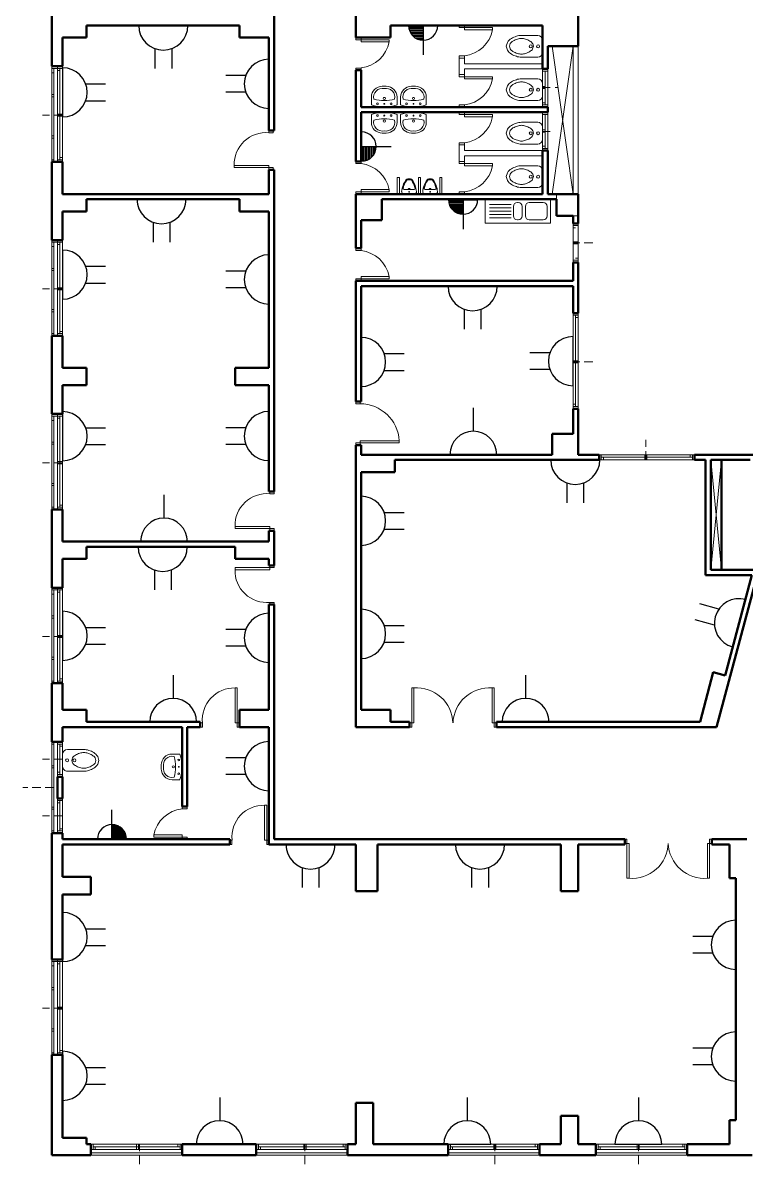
# Model space of a CAD drawing. Extents: x -1 to 151, y 0 to 83.
# Drawn here: x -0.67 to 15.99, y -0.21 to 26.06 of the extents above; entities that cross this region are included whole.
import ezdxf

# ---------------------------------------------------------------- set-up
doc = ezdxf.new("R2010")
doc.units = 0
doc.header["$LTSCALE"] = 0.8
doc.header["$MEASUREMENT"] = 0
doc.linetypes.add('DASHED2', pattern=[0.15, 0.1, -0.05])
doc.linetypes.add('HIDDEN', pattern=[0.375, 0.25, -0.125])
doc.layers.get('0').update_dxf_attribs({"linetype": 'CONTINUOUS', "lineweight": 20})
for name, color, linetype, lineweight in [('2-COL', 6, 'CONTINUOUS', 20), ('DOOR', 1, 'CONTINUOUS', 20), ('E-POWR-FTNG', 6, 'CONTINUOUS', 30), ('Elev', 31, 'CONTINUOUS', 20), ('WALL Part', 3, 'CONTINUOUS', 20), ('Walls', 1, 'CONTINUOUS', 50), ('WC', 3, 'CONTINUOUS', 20), ('WIN', 1, 'CONTINUOUS', 15)]:
    doc.layers.add(name, color=color, linetype=linetype, lineweight=lineweight)
for name, color, linetype in [('E-POWR-WALL', 232, 'CONTINUOUS'), ('P', 3, 'HIDDEN'), ('switch con.', 2, 'DASHED2')]:
    doc.layers.add(name, color=color, linetype=linetype)

# ---------------------------------------------------------------- blocks, each defined once
blk = doc.blocks.new('BD2')
for p, q in [((0.09, 0), (-0.09, 0)), ((-0.162, -0.315), (-0.162, -0.072)), ((0.162, -0.315), (0.162, -0.072))]:
    blk.add_line(p, q)
blk.add_lwpolyline([(-0.117, -0.315, -0.090619), (-0.106, -0.255, -0.076271), (-0.078, -0.19, -0.09883), (-0.036, -0.145), (-0.001, -0.136), (0.039, -0.148, -0.099446), (0.078, -0.19, -0.076271), (0.106, -0.255, -0.090619), (0.117, -0.315, -0.090619), (0.106, -0.375, -0.076271), (0.078, -0.44, -0.099446), (0.039, -0.482), (0, -0.494), (-0.039, -0.482, -0.099446), (-0.078, -0.44, -0.076271), (-0.106, -0.375, -0.090619)], format="xyb", close=True)
blk.add_lwpolyline([(0.162, -0.315, -0.000019), (0.162, -0.315, -0.087733), (0.149, -0.389, -0.074053), (0.116, -0.464, -0.109817), (0.058, -0.523), (0, -0.541), (-0.058, -0.523, -0.109817), (-0.116, -0.464, -0.074053), (-0.149, -0.389, -0.087733), (-0.162, -0.315, -0.087733)], format="xyb")
for centre in [(0.001, -0.067), (0.001, -0.176)]:
    blk.add_circle(centre, 0.0225)
for centre, start, end in [((-0.09, -0.072), 90, 180), ((0.09, -0.072), 360, 90)]:
    blk.add_arc(centre, 0.072, start, end)
blk = doc.blocks.new('A$C45795200')
for p, q in [((0, 0.12), (0, -0.12)), ((0.063, 0), (0.037, 0)), ((0.05, 0), (0.05, 0.011)), ((0.05, 0.011), (0.05, -0.012)), ((0.1, 0.114), (0.1, -0.114)), ((0.33, -0.03), (0.33, 0.03)), ((0.35, -0.03), (0.35, 0.03)), ((0, -0.044), (-0.007, -0.044))]:
    blk.add_line(p, q)
blk.add_circle((0.05, 0), 0.00697)
for centre, radius, start, end in [((0.05, 0.12), 0.05, 84.4274, 180), ((-0.002, -0.415), 0.588, 55.7905, 84.4274), ((0.154, 0.091), 0.0582, 73.8512, 157.0754), ((0.104, 0), 0.0245, 260.8971, 99.1029), ((0.104, 0), 0.0225, 260.8971, 99.1029), ((-0.002, -0.415), 0.568, 55.7905, 77.4754), ((0.3, 0.03), 0.03, 360, 55.7905), ((0.3, 0.03), 0.05, 360, 55.7905), ((0.05, -0.12), 0.05, 180, 275.5726), ((-0.002, 0.415), 0.588, 275.5726, 304.2095), ((0.154, -0.091), 0.0582, 202.9246, 286.1488), ((-0.002, 0.415), 0.568, 282.5246, 304.2095), ((0.3, -0.03), 0.03, 304.2095, 360), ((0.3, -0.03), 0.05, 304.2095, 360)]:
    blk.add_arc(centre, radius, start, end)
blk = doc.blocks.new('A$C455E5B58')
for p, q in [((0.045, 0.48), (-0.045, 0.48)), ((-0.295, 0.23), (-0.295, 0.05)), ((0.295, 0.05), (0.295, 0.23))]:
    blk.add_line(p, q)
for centre, radius in [((-0.158, 0.075), 0.02), ((0, 0.2), 0.025), ((0, 0.075), 0.01), ((0.158, 0.075), 0.02)]:
    blk.add_circle(centre, radius)
for centre, radius, start, end in [((-0.045, 0.23), 0.25, 90, 180), ((-0.045, 0.23), 0.2, 76.9971, 193.7173), ((0.045, 0.23), 0.2, 346.2827, 103.0029), ((0.045, 0.23), 0.25, 0, 90), ((0, 0.895), 0.895, 250.7605, 289.2395), ((0, 1.045), 0.895, 254.4967, 285.5033)]:
    blk.add_arc(centre, radius, start, end)
blk = doc.blocks.new('DPD')
at = {"layer": 'E-POWR-FTNG', "ltscale": 850}
for p, q in [((-3.06, 8.46), (-3.06, 15.75)), ((3.06, 8.46), (3.06, 15.75)), ((-9, 0), (9, 0))]:
    blk.add_line(p, q, dxfattribs=at)
blk.add_arc((0, 0), 9, 0, 180, dxfattribs=at)
blk = doc.blocks.new('SO1_6')
blk.add_line((0, 1.2), (0, 0.6))
at = {"flags": 128}
blk.add_lwpolyline([(-0.6, 0), (0.6, 0), (0.6, 0, 1), (-0.6, 0)], format="xyb", close=True, dxfattribs=at)
blk = doc.blocks.new('d')
at = {"layer": 'P', "color": 6, "linetype": 'Continuous'}
for p, q in [((-1196.094, -860.897), (-1196.094, -860.321)), ((-1195.975, -860.636), (-1196.094, -860.636)), ((-1195.933, -860.66), (-1196.094, -860.66)), ((-1195.898, -860.688), (-1196.094, -860.688)), ((-1195.875, -860.712), (-1196.094, -860.712)), ((-1195.854, -860.74), (-1196.094, -860.74)), ((-1195.84, -860.764), (-1196.094, -860.764)), ((-1195.808, -860.897), (-1196.381, -860.897)), ((-1195.828, -860.792), (-1196.094, -860.792)), ((-1195.819, -860.816), (-1196.094, -860.816)), ((-1195.808, -860.845), (-1196.094, -860.845)), ((-1195.808, -860.868), (-1196.094, -860.868)), ((-1196.087, -860.894), (-1196.087, -860.894))]:
    blk.add_line(p, q, dxfattribs=at)
blk.add_arc((-1196.094, -860.897), 0.286, 0, 180, dxfattribs=at)

msp = doc.modelspace()

# ---------------------------------------------------------------- linework, layer by layer
at = {"layer": '2-COL'}
msp.add_lwpolyline([(11.62, 21.62), (12.12, 21.62), (12.12, 22.12), (11.62, 22.12)], close=True, dxfattribs=at)
at = {"layer": 'DOOR'}
for p, q in [((9.38, 25.95), (9.38, 26)), ((9.5, 25.95), (9.38, 25.95)), ((9.5, 26), (9.5, 25.95)), ((7, 25.67), (7, 25.72)), ((7.12, 25.67), (7, 25.67)), ((7.12, 25.72), (7.12, 25.67)), ((9.38, 25.3), (9.38, 25.25)), ((9.5, 25.3), (9.38, 25.3)), ((9.5, 25.25), (9.5, 25.3)), ((7, 25.02), (7, 24.97)), ((7.12, 25.02), (7, 25.02)), ((7.12, 24.97), (7.12, 25.02)), ((9.38, 24.82), (9.38, 24.87)), ((9.5, 24.82), (9.38, 24.82)), ((9.5, 24.87), (9.5, 24.82)), ((9.38, 24.17), (9.38, 24.12)), ((9.5, 24.17), (9.38, 24.17)), ((9.5, 24.12), (9.5, 24.17)), ((9.38, 23.95), (9.38, 24)), ((9.5, 23.95), (9.38, 23.95)), ((9.5, 24), (9.5, 23.95)), ((5, 23.579), (5, 23.529)), ((5, 23.529), (5.1, 23.529)), ((5.1, 23.529), (5.1, 23.579)), ((9.38, 23.3), (9.38, 23.25)), ((9.5, 23.3), (9.38, 23.3)), ((9.5, 23.25), (9.5, 23.3)), ((7, 22.82), (7, 22.87)), ((7.12, 22.87), (7.12, 22.82)), ((9.38, 22.82), (9.38, 22.87)), ((9.5, 22.87), (9.5, 22.82)), ((5, 22.679), (5, 22.729)), ((5, 22.729), (5.1, 22.729)), ((5.1, 22.729), (5.1, 22.679)), ((7.12, 22.82), (7, 22.82)), ((9.5, 22.82), (9.38, 22.82)), ((7, 22.17), (7, 22.12)), ((7.12, 22.17), (7, 22.17)), ((7.12, 22.12), (7.12, 22.17)), ((9.38, 22.17), (9.38, 22.12)), ((9.5, 22.17), (9.38, 22.17)), ((9.5, 22.12), (9.5, 22.17)), ((7, 20.82), (7, 20.87)), ((7.12, 20.82), (7, 20.82)), ((7.12, 20.87), (7.12, 20.82)), ((7, 20.17), (7, 20.12)), ((7.12, 20.17), (7, 20.17)), ((7.12, 20.12), (7.12, 20.17)), ((7, 17.291), (7, 17.341)), ((7.1, 17.341), (7.1, 17.291)), ((7.1, 17.291), (7, 17.291)), ((7, 16.391), (7, 16.341)), ((7.1, 16.391), (7, 16.391)), ((7.1, 16.341), (7.1, 16.391)), ((5.02, 15.27), (5.02, 15.22)), ((5.12, 15.22), (5.12, 15.27)), ((5.02, 15.22), (5.12, 15.22)), ((5.02, 14.37), (5.02, 14.42)), ((5.02, 14.42), (5.12, 14.42)), ((5.12, 14.42), (5.12, 14.37)), ((5.02, 13.57), (5.02, 13.52)), ((5.02, 13.52), (5.12, 13.52)), ((5.12, 13.52), (5.12, 13.57)), ((5.02, 12.67), (5.02, 12.72)), ((5.02, 12.72), (5.12, 12.72)), ((5.12, 12.72), (5.12, 12.67)), ((3.42, 9.95), (3.47, 9.95)), ((3.47, 9.85), (3.42, 9.85)), ((3.47, 9.95), (3.47, 9.85)), ((4.32, 9.95), (4.27, 9.95)), ((4.27, 9.95), (4.27, 9.85)), ((4.27, 9.85), (4.32, 9.85)), ((8.237, 9.95), (8.287, 9.95)), ((8.287, 9.85), (8.237, 9.85)), ((8.287, 9.95), (8.287, 9.85)), ((10.237, 9.95), (10.187, 9.95)), ((10.187, 9.95), (10.187, 9.85)), ((10.187, 9.85), (10.237, 9.85)), ((3, 8.02), (3, 7.97)), ((3, 7.97), (3.12, 7.97)), ((3.12, 7.97), (3.12, 8.02)), ((3, 7.27), (3, 7.32)), ((3, 7.32), (3.12, 7.32)), ((3.12, 7.32), (3.12, 7.27)), ((4.1, 7.25), (4.15, 7.25)), ((4.15, 7.15), (4.1, 7.15)), ((4.15, 7.25), (4.15, 7.15)), ((5, 7.25), (4.95, 7.25)), ((4.95, 7.25), (4.95, 7.15)), ((4.95, 7.15), (5, 7.15)), ((13.243, 7.27), (13.193, 7.27)), ((13.193, 7.17), (13.243, 7.17)), ((13.243, 7.17), (13.243, 7.27)), ((15.143, 7.27), (15.193, 7.27)), ((15.143, 7.17), (15.143, 7.27)), ((15.193, 7.17), (15.143, 7.17))]:
    msp.add_line(p, q, dxfattribs=at)
for points in [[(10.15, 25.95), (10.15, 25.9), (9.5, 25.9), (9.5, 25.95)], [(7.77, 25.67), (7.77, 25.62), (7.12, 25.62), (7.12, 25.67)], [(10.15, 24.82), (10.15, 24.77), (9.5, 24.77), (9.5, 24.82)], [(10.15, 23.95), (10.15, 23.9), (9.5, 23.9), (9.5, 23.95)], [(4.2, 22.729), (4.2, 22.779), (5, 22.779), (5, 22.729)], [(10.15, 22.82), (10.15, 22.77), (9.5, 22.77), (9.5, 22.82)], [(7.77, 22.17), (7.77, 22.22), (7.12, 22.22), (7.12, 22.17)], [(7.77, 20.17), (7.77, 20.22), (7.12, 20.22), (7.12, 20.17)], [(8, 16.391), (8, 16.441), (7.1, 16.441), (7.1, 16.391)], [(4.22, 14.42), (4.22, 14.47), (5.02, 14.47), (5.02, 14.42)], [(4.22, 13.52), (4.22, 13.47), (5.02, 13.47), (5.02, 13.52)], [(4.27, 10.75), (4.22, 10.75), (4.22, 9.95), (4.27, 9.95)], [(8.337, 10.75), (8.287, 10.75), (8.287, 9.95), (8.337, 9.95)], [(10.187, 10.75), (10.137, 10.75), (10.137, 9.95), (10.187, 9.95)], [(4.95, 8.05), (4.9, 8.05), (4.9, 7.25), (4.95, 7.25)], [(2.35, 7.32), (2.35, 7.37), (3, 7.37), (3, 7.32)], [(13.293, 6.37), (13.243, 6.37), (13.243, 7.17), (13.293, 7.17)], [(15.143, 6.37), (15.093, 6.37), (15.093, 7.17), (15.143, 7.17)]]:
    msp.add_lwpolyline(points, close=True, dxfattribs=at)
for centre, radius, start, end in [((9.41, 26.05), 0.755, 276.8684, 348.5504), ((7.03, 25.77), 0.755, 276.8684, 348.5504), ((9.41, 24.92), 0.755, 276.8684, 348.5504), ((9.41, 24.05), 0.755, 276.8684, 348.5504), ((4.932, 22.799), 0.733, 84.7123, 181.5925), ((7.03, 22.07), 0.755, 11.4496, 83.1316), ((9.41, 22.92), 0.755, 276.8684, 348.5504), ((7.03, 20.07), 0.755, 11.4496, 83.1316), ((7.101, 16.391), 0.9, 3.1847, 90.0885), ((4.952, 14.49), 0.733, 84.7123, 181.5925), ((4.952, 13.45), 0.733, 178.4075, 275.2877), ((4.2, 10.018), 0.733, 88.4075, 185.2877), ((8.403, 9.918), 0.835, 2.2138, 94.5192), ((10.072, 9.918), 0.835, 85.4808, 177.7862), ((3.09, 7.22), 0.755, 96.8684, 168.5504), ((4.88, 7.318), 0.733, 88.4075, 185.2877), ((13.359, 7.202), 0.835, 265.4808, 357.7862), ((15.027, 7.202), 0.835, 182.2138, 274.5192)]:
    msp.add_arc(centre, radius, start, end, dxfattribs=at)
at = {"layer": 'Elev'}
for p, q in [((15.421, 13.47), (15.171, 16)), ((15.421, 16), (15.171, 13.47))]:
    msp.add_line(p, q, dxfattribs=at)
at = {"layer": 'WALL Part'}
for p, q in [((9.38, 25.25), (9.38, 24.87)), ((9.38, 25.25), (9.5, 25.25)), ((9.38, 25.25), (9.38, 24.87)), ((9.5, 25.25), (9.38, 25.25)), ((9.38, 25.25), (9.5, 25.25)), ((9.5, 25.25), (9.38, 25.25)), ((9.5, 25.25), (9.5, 25.12)), ((9.5, 25.12), (11.3, 25.12)), ((9.5, 25), (11.3, 25)), ((9.5, 25), (9.5, 24.87)), ((9.38, 24.87), (9.5, 24.87)), ((9.38, 24.87), (9.5, 24.87)), ((9.5, 24.87), (9.38, 24.87)), ((9.38, 23.25), (9.38, 22.87)), ((9.38, 23.25), (9.5, 23.25)), ((9.38, 23.25), (9.38, 22.87)), ((9.38, 23.25), (9.5, 23.25)), ((9.5, 23.25), (9.38, 23.25)), ((9.38, 23.25), (9.5, 23.25)), ((9.5, 23.25), (9.38, 23.25)), ((9.5, 23.25), (9.5, 23.12)), ((9.5, 23.12), (11.3, 23.12)), ((9.38, 22.87), (9.5, 22.87)), ((9.38, 22.87), (9.5, 22.87)), ((9.38, 22.87), (9.5, 22.87)), ((9.5, 22.87), (9.38, 22.87)), ((9.5, 23), (11.3, 23)), ((9.5, 23), (9.5, 22.87))]:
    msp.add_line(p, q, dxfattribs=at)
at = {"layer": 'Walls'}
for p, q in [((0, 26.959), (0, 25.059)), ((12.12, 26.959), (12.12, 25.52)), ((5.12, 26.764), (5.12, 23.579)), ((7, 25.72), (7, 26.459)), ((4.32, 26), (0.8, 26)), ((0.8, 26), (0.8, 25.72)), ((4.32, 25.72), (4.32, 26)), ((11.3, 26), (7.8, 26)), ((7.8, 26), (7.8, 25.72)), ((9.38, 26), (9.5, 26)), ((9.5, 26), (9.38, 26)), ((11.3, 26), (11.3, 25)), ((0.25, 25.72), (0.25, 25.059)), ((0.8, 25.72), (0.25, 25.72)), ((5, 25.72), (4.32, 25.72)), ((5, 23.579), (5, 25.72)), ((7.8, 25.72), (7, 25.72)), ((11.42, 25.52), (12.12, 25.52)), ((11.42, 25), (11.42, 25.52)), ((0, 25.059), (0.25, 25.059)), ((0.25, 25.059), (0.13, 25.059)), ((0.25, 25.059), (0.13, 25.059)), ((7.12, 24.97), (7, 24.97)), ((7, 24.97), (7.12, 24.97)), ((7.12, 24.97), (7, 24.97)), ((7, 22.87), (7, 24.97)), ((7.12, 24.12), (7.12, 24.97)), ((11.3, 25), (11.42, 25)), ((11.42, 24.12), (7.12, 24.12)), ((11.3, 24), (7.12, 24)), ((7.12, 22.87), (7.12, 24)), ((9.5, 24.12), (9.38, 24.12)), ((9.38, 24.12), (9.5, 24.12)), ((9.5, 24.12), (9.38, 24.12)), ((9.38, 24), (9.5, 24)), ((9.5, 24), (9.38, 24)), ((11.3, 24), (11.42, 24)), ((11.42, 24.12), (11.42, 24)), ((5.12, 23.579), (5, 23.579)), ((11.3, 23.12), (11.3, 22.12)), ((11.3, 23.12), (11.42, 23.12)), ((11.42, 23.12), (11.42, 22.12)), ((0, 22.859), (0, 21.059)), ((0.25, 22.859), (0, 22.859)), ((0, 22.859), (0.25, 22.859)), ((0.25, 22.859), (0.13, 22.859)), ((0.25, 22.859), (0.25, 22.12)), ((7.12, 22.87), (7, 22.87)), ((7, 22.87), (7.12, 22.87)), ((7.12, 22.87), (7, 22.87)), ((5, 22.12), (5, 22.679)), ((5, 22.679), (5.12, 22.679)), ((5.12, 15.27), (5.12, 22.679)), ((5, 22.12), (0.25, 22.12)), ((7, 22.12), (11.3, 22.12)), ((7, 20.87), (7, 22.12)), ((9.5, 22.12), (9.38, 22.12)), ((9.38, 22.12), (9.5, 22.12)), ((9.5, 22.12), (9.38, 22.12)), ((11.42, 22.12), (12.12, 22.12)), ((12.12, 21.445), (12.12, 22.12)), ((4.32, 22), (0.8, 22)), ((0.8, 22), (0.8, 21.72)), ((4.32, 21.72), (4.32, 22)), ((7.6, 22), (11.62, 22)), ((7.6, 22), (7.6, 21.52)), ((11.62, 21.62), (11.62, 22)), ((0.25, 21.72), (0.25, 21.059)), ((0.8, 21.72), (0.25, 21.72)), ((5, 21.72), (4.32, 21.72)), ((5, 18.12), (5, 21.72)), ((12, 21.62), (11.62, 21.62)), ((12, 21.445), (12, 21.62)), ((7.12, 20.87), (7.12, 21.52)), ((7.6, 21.52), (7.12, 21.52)), ((12, 21.445), (12.12, 21.445)), ((0, 21.059), (0.25, 21.059)), ((0.25, 21.059), (0.13, 21.059)), ((0.25, 21.059), (0.13, 21.059)), ((7.12, 20.87), (7, 20.87)), ((7, 20.87), (7.12, 20.87)), ((7.12, 20.87), (7, 20.87)), ((12, 20.545), (12, 20.12)), ((12.12, 20.545), (12, 20.545)), ((12.12, 20.545), (12, 20.545)), ((12, 20.545), (12.12, 20.545)), ((12.12, 20.545), (12.12, 19.379)), ((7, 20.12), (7.12, 20.12)), ((7.12, 20.12), (7, 20.12)), ((7, 17.341), (7, 20.12)), ((7.12, 20.12), (12, 20.12)), ((7.12, 20), (12, 20)), ((7.12, 17.341), (7.12, 20)), ((12, 20), (12, 19.379)), ((12.12, 19.379), (12, 19.379)), ((12, 19.379), (12.12, 19.379)), ((12, 19.379), (12.12, 19.379)), ((0, 18.859), (0, 17.82)), ((0.25, 18.859), (0, 18.859)), ((0, 18.859), (0.25, 18.859)), ((0.25, 18.859), (0.13, 18.859)), ((0.25, 18.859), (0.25, 18.12)), ((0.25, 18.12), (0.8, 18.12)), ((0.8, 18.12), (0.8, 17.72)), ((5, 18.12), (4.22, 18.12)), ((4.22, 18.12), (4.22, 17.72)), ((0, 17.82), (0, 17.059)), ((0.25, 17.72), (0.25, 17.059)), ((0.8, 17.72), (0.25, 17.72)), ((4.22, 17.72), (5, 17.72)), ((5, 15.27), (5, 17.72)), ((7, 17.341), (7.12, 17.341)), ((12, 17.179), (12.12, 17.179)), ((12, 17.179), (12.12, 17.179)), ((12.12, 17.179), (12, 17.179)), ((12, 17.179), (12, 16.6)), ((12.12, 17.179), (12.12, 16.12)), ((0, 17.059), (0.25, 17.059)), ((0.25, 17.059), (0.13, 17.059)), ((0.25, 17.059), (0.13, 17.059)), ((12, 16.6), (11.52, 16.6)), ((11.52, 16.6), (11.52, 16.12)), ((7, 15.333), (7, 16.341)), ((7, 16.341), (7.12, 16.341)), ((7.12, 16.12), (7.12, 16.341)), ((7.12, 16.12), (11.52, 16.12)), ((12.12, 16.12), (12.6, 16.12)), ((12.6, 16), (12.6, 16.12)), ((12.6, 16.12), (12.6, 16)), ((14.8, 16), (14.8, 16.12)), ((14.8, 16), (14.8, 16.12)), ((14.8, 16.12), (16.986, 16.12)), ((7.9, 16), (12.6, 16)), ((7.9, 16), (7.9, 15.72)), ((14.8, 16), (15.051, 16)), ((15.051, 13.35), (15.051, 16)), ((15.171, 13.47), (15.171, 16)), ((15.171, 16), (16.079, 16)), ((15.421, 13.47), (15.421, 16)), ((7.12, 15.333), (7.12, 15.72)), ((7.9, 15.72), (7.12, 15.72)), ((5.12, 15.27), (5, 15.27)), ((7, 9.85), (7, 15.333)), ((7.12, 10.25), (7.12, 15.333)), ((0, 14.12), (0, 14.859)), ((0.25, 14.859), (0, 14.859)), ((0, 14.859), (0.25, 14.859)), ((0.25, 14.859), (0.13, 14.859)), ((0.25, 14.12), (0.25, 14.859)), ((5, 14.12), (5, 14.37)), ((5.12, 14.37), (5, 14.37)), ((5.12, 13.57), (5.12, 14.37)), ((0, 14.12), (0, 13.059)), ((5, 14.12), (0.25, 14.12)), ((4.22, 14), (0.8, 14)), ((0.8, 14), (0.8, 13.72)), ((4.22, 13.72), (4.22, 14)), ((15.306, 9.85), (16.409, 13.965)), ((0.25, 13.72), (0.25, 13.059)), ((0.8, 13.72), (0.25, 13.72)), ((5, 13.72), (4.22, 13.72)), ((5, 13.57), (5, 13.72)), ((5.12, 13.57), (5, 13.57)), ((15.171, 13.47), (16.152, 13.47)), ((15.051, 13.35), (16.12, 13.35)), ((15.501, 11.04), (16.12, 13.35)), ((0, 13.059), (0.25, 13.059)), ((0.25, 13.059), (0.13, 13.059)), ((0.25, 13.059), (0.13, 13.059)), ((5, 10.25), (5, 12.67)), ((5.12, 12.67), (5, 12.67)), ((5.12, 12.67), (5.12, 7.27)), ((15.23, 11.113), (14.924, 9.97)), ((15.501, 11.04), (15.23, 11.113)), ((0, 10.859), (0, 9.509)), ((0.25, 10.859), (0, 10.859)), ((0, 10.859), (0.25, 10.859)), ((0.25, 10.859), (0.13, 10.859)), ((0.25, 10.859), (0.25, 10.25)), ((0.8, 10.25), (0.25, 10.25)), ((0.8, 9.97), (0.8, 10.25)), ((5, 10.25), (4.32, 10.25)), ((4.32, 10.25), (4.32, 9.85)), ((7.12, 10.25), (7.8, 10.25)), ((7.8, 10.25), (7.8, 9.97)), ((0.25, 9.85), (0.25, 9.509)), ((3, 9.85), (0.25, 9.85)), ((3.42, 9.97), (0.8, 9.97)), ((3, 9.85), (3, 8.02)), ((3.42, 9.85), (3.12, 9.85)), ((3.12, 9.85), (3.12, 8.02)), ((3.42, 9.85), (3.42, 9.97)), ((4.32, 9.85), (5, 9.85)), ((5, 9.85), (5, 7.15)), ((8.237, 9.85), (7, 9.85)), ((8.237, 9.97), (7.8, 9.97)), ((8.237, 9.85), (8.237, 9.97)), ((8.237, 9.85), (8.237, 9.97)), ((8.237, 9.85), (8.237, 9.97)), ((14.924, 9.97), (10.237, 9.97)), ((10.237, 9.85), (10.237, 9.97)), ((10.237, 9.85), (10.237, 9.97)), ((15.306, 9.85), (10.237, 9.85)), ((0, 9.509), (0.25, 9.509)), ((0.25, 9.509), (0, 9.509)), ((0.25, 9.509), (0, 9.509)), ((0, 9.509), (0.25, 9.509)), ((0.25, 9.509), (0.13, 9.509)), ((0.25, 9.509), (0.13, 9.509)), ((0.25, 9.509), (0.13, 9.509)), ((0.25, 9.509), (0.13, 9.509)), ((0.25, 8.709), (0.13, 8.709)), ((0.13, 8.709), (0.13, 8.209)), ((0.25, 8.709), (0.13, 8.709)), ((0.25, 8.709), (0.13, 8.709)), ((0.13, 8.709), (0.25, 8.709)), ((0.25, 8.709), (0.25, 8.209)), ((0.25, 8.209), (0.13, 8.209)), ((0.25, 8.209), (0.13, 8.209)), ((0.13, 8.209), (0.25, 8.209)), ((3, 8.02), (3.12, 8.02)), ((3.12, 8.02), (3, 8.02)), ((3, 8.02), (3.12, 8.02)), ((0, 7.409), (0, 4.503)), ((0, 7.409), (0.25, 7.409)), ((0.25, 7.409), (0.13, 7.409)), ((0.25, 7.409), (0.25, 7.27)), ((4.1, 7.27), (0.25, 7.27)), ((4.1, 7.15), (0.25, 7.15)), ((0.25, 7.15), (0.25, 6.4)), ((3.12, 7.27), (3, 7.27)), ((3.12, 7.27), (3, 7.27)), ((3, 7.27), (3.12, 7.27)), ((4.1, 7.15), (4.1, 7.27)), ((5, 7.15), (5, 7.27)), ((7, 7.15), (5, 7.15)), ((5.12, 7.27), (13.193, 7.27)), ((7, 6.07), (7, 7.15)), ((7.5, 7.15), (11.72, 7.15)), ((7.5, 7.15), (7.5, 6.07)), ((11.72, 6.07), (11.72, 7.15)), ((13.193, 7.15), (12.12, 7.15)), ((12.12, 7.15), (12.12, 6.07)), ((13.193, 7.27), (13.193, 7.15)), ((13.193, 7.27), (13.193, 7.15)), ((13.193, 7.27), (13.193, 7.15)), ((16, 7.27), (15.193, 7.27)), ((15.193, 7.27), (15.193, 7.15)), ((15.193, 7.27), (15.193, 7.15)), ((15.6, 7.15), (15.193, 7.15)), ((15.6, 6.37), (15.6, 7.15)), ((0.25, 6.4), (0.9, 6.4)), ((0.9, 6.4), (0.9, 6)), ((15.75, 6.37), (15.6, 6.37)), ((15.75, 0.8), (15.75, 6.37)), ((7.5, 6.07), (7, 6.07)), ((12.12, 6.07), (11.72, 6.07)), ((0.25, 6), (0.25, 4.503)), ((0.9, 6), (0.25, 6)), ((0, 4.503), (0.25, 4.503)), ((0.25, 4.503), (0.13, 4.503)), ((0.25, 4.503), (0.13, 4.503)), ((0, 2.303), (0, 0)), ((0.25, 2.303), (0, 2.303)), ((0, 2.303), (0.25, 2.303)), ((0.25, 2.303), (0.13, 2.303)), ((0.25, 2.303), (0.25, 0.4)), ((7.4, 1.2), (7, 1.2)), ((7, 0.25), (7, 1.2)), ((7.4, 0.25), (7.4, 1.2)), ((11.72, 0.25), (11.72, 0.9)), ((11.72, 0.9), (12.12, 0.9)), ((12.12, 0.9), (12.12, 0.25)), ((15.75, 0.8), (15.6, 0.8)), ((15.6, 0.8), (15.6, 0.25)), ((0.8, 0.4), (0.25, 0.4)), ((0.8, 0.25), (0.8, 0.4)), ((0.903, 0), (0, 0)), ((0.8, 0.25), (0.903, 0.25)), ((0.903, 0.25), (0.903, 0.13)), ((0.903, 0.25), (0.903, 0)), ((3.003, 0.25), (3.003, 0.13)), ((3.003, 0), (3.003, 0.25)), ((3.003, 0.25), (4.707, 0.25)), ((4.707, 0), (3.003, 0)), ((4.707, 0.25), (4.707, 0.13)), ((4.707, 0.25), (4.707, 0)), ((6.807, 0.25), (6.807, 0.13)), ((6.807, 0), (6.807, 0.25)), ((6.807, 0.25), (7, 0.25)), ((7, 0), (6.807, 0)), ((9.129, 0), (7, 0)), ((9.129, 0.25), (7.4, 0.25)), ((9.129, 0.25), (9.129, 0.13)), ((9.129, 0.25), (9.129, 0)), ((11.72, 0.25), (11.229, 0.25)), ((11.229, 0.25), (11.229, 0.13)), ((11.229, 0), (11.229, 0.25)), ((12.528, 0.25), (12.12, 0.25)), ((12.528, 0.25), (12.528, 0.13)), ((12.528, 0.25), (12.528, 0)), ((15.6, 0.25), (14.628, 0.25)), ((14.628, 0.25), (14.628, 0.13)), ((14.628, 0), (14.628, 0.25)), ((16.125, 0), (14.628, 0)), ((12.528, 0), (11.229, 0))]:
    msp.add_line(p, q, dxfattribs=at)
at = {"layer": 'WC'}
for p, q in [((11.52, 22.12), (12, 25.52)), ((11.52, 25.52), (12, 22.12)), ((12, 25.52), (12, 24.12)), ((12.12, 25.52), (12.12, 22.12)), ((12, 24.175), (12, 22.12)), ((7.956, 22.498), (8.003, 22.498)), ((7.956, 22.12), (7.956, 22.498)), ((8.003, 22.498), (8.003, 22.12)), ((8.445, 22.498), (8.492, 22.498)), ((8.445, 22.12), (8.445, 22.498)), ((8.492, 22.498), (8.492, 22.12)), ((8.934, 22.498), (8.981, 22.498)), ((8.934, 22.12), (8.934, 22.498)), ((8.981, 22.498), (8.981, 22.12)), ((9.979, 21.45), (9.979, 22)), ((9.979, 22), (11.479, 22)), ((10.579, 21.875), (10.079, 21.875)), ((10.629, 21.615), (10.629, 21.835)), ((10.719, 21.925), (10.739, 21.925)), ((10.829, 21.615), (10.829, 21.835)), ((10.904, 21.615), (10.904, 21.835)), ((10.994, 21.925), (11.314, 21.925)), ((11.404, 21.615), (11.404, 21.835)), ((11.479, 22), (11.479, 21.45)), ((10.579, 21.8), (10.079, 21.8)), ((10.579, 21.725), (10.079, 21.725)), ((10.579, 21.65), (10.079, 21.65)), ((10.579, 21.575), (10.079, 21.575)), ((11.479, 21.45), (9.979, 21.45)), ((10.739, 21.525), (10.719, 21.525)), ((11.314, 21.525), (10.994, 21.525))]:
    msp.add_line(p, q, dxfattribs=at)
for centre, start, end in [((10.719, 21.835), 90, 180), ((10.739, 21.835), 0, 90), ((10.994, 21.835), 90, 180), ((11.314, 21.835), 360, 90), ((10.719, 21.615), 180, 270), ((10.739, 21.615), 270, 360), ((10.994, 21.615), 180, 270), ((11.314, 21.615), 270, 360)]:
    msp.add_arc(centre, 0.09, start, end, dxfattribs=at)
at = {"layer": 'WIN'}
for p, q in [((11.3, 25.42), (11.3, 25.52)), ((0, 22.859), (0, 25.059)), ((0.13, 25.009), (0, 25.009)), ((0.05, 22.859), (0.05, 25.009)), ((0.13, 22.859), (0.13, 25.059)), ((0.13, 22.859), (0.13, 25.059)), ((0.13, 24.959), (0.13, 25.059)), ((0.25, 25.059), (0.13, 25.059)), ((0.13, 25.009), (0.25, 25.009)), ((0.13, 24.959), (0.19, 24.959)), ((0.13, 22.909), (0.13, 24.959)), ((0.19, 22.909), (0.19, 25.009)), ((0.25, 25.059), (0.25, 22.859)), ((0.25, 25.059), (0.25, 22.859)), ((0.25, 25.009), (0.25, 25.059)), ((0.25, 22.859), (0.25, 25.009)), ((11.3, 24.12), (11.3, 25)), ((11.3, 24.95), (11.3, 25)), ((11.42, 24.12), (11.42, 25)), ((0.05, 24.909), (0, 24.909)), ((11.42, 24.95), (11.3, 24.95)), ((11.36, 24.17), (11.36, 24.95)), ((11.36, 24.596), (11.3, 24.596)), ((11.36, 24.546), (11.3, 24.546)), ((0.05, 24.409), (0, 24.409)), ((0.05, 24.359), (0, 24.359)), ((11.36, 24.22), (11.3, 24.22)), ((11.42, 24.17), (11.3, 24.17)), ((0.13, 23.961), (0.19, 23.961)), ((0.13, 23.911), (0.19, 23.911)), ((0.19, 23.961), (0.25, 23.961)), ((0.19, 23.911), (0.25, 23.911)), ((11.3, 24), (11.42, 24)), ((11.3, 23.12), (11.3, 24)), ((11.42, 23.95), (11.3, 23.95)), ((11.36, 23.17), (11.36, 23.95)), ((11.42, 23.12), (11.42, 24)), ((0.05, 23.459), (0, 23.459)), ((0.05, 23.409), (0, 23.409)), ((11.36, 23.596), (11.3, 23.596)), ((11.36, 23.546), (11.3, 23.546)), ((11.36, 23.22), (11.3, 23.22)), ((11.42, 23.17), (11.3, 23.17)), ((0.05, 22.909), (0, 22.909)), ((0.13, 22.909), (0.25, 22.909)), ((0.13, 22.859), (0.13, 22.909)), ((0.25, 22.859), (0.13, 22.859)), ((0.19, 22.959), (0.25, 22.959)), ((12, 20.595), (12, 21.52)), ((12, 21.345), (12, 21.445)), ((12, 21.395), (12.12, 21.395)), ((12, 21.345), (12.06, 21.345)), ((12.12, 20.545), (12.12, 21.52)), ((12.12, 21.395), (12.12, 21.445)), ((0, 18.859), (0, 21.059)), ((0.13, 18.859), (0.13, 21.059)), ((0.13, 18.859), (0.13, 21.059)), ((0.13, 20.959), (0.13, 21.059)), ((0.25, 21.059), (0.13, 21.059)), ((0.25, 21.059), (0.25, 18.859)), ((0.25, 21.059), (0.25, 18.859)), ((0.25, 21.009), (0.25, 21.059)), ((12, 21.022), (12.06, 21.022)), ((12.06, 21.022), (12.12, 21.022)), ((0.13, 21.009), (0, 21.009)), ((0.05, 20.909), (0, 20.909)), ((0.05, 18.859), (0.05, 21.009)), ((0.13, 21.009), (0.25, 21.009)), ((0.13, 20.959), (0.19, 20.959)), ((0.13, 18.909), (0.13, 20.959)), ((0.19, 18.909), (0.19, 21.009)), ((0.25, 18.859), (0.25, 21.009)), ((12, 20.972), (12.06, 20.972)), ((12.06, 20.972), (12.12, 20.972)), ((12, 20.595), (12.12, 20.595)), ((12, 20.545), (12, 20.595)), ((12.12, 20.545), (12, 20.545)), ((12.06, 20.645), (12.12, 20.645)), ((0.05, 20.409), (0, 20.409)), ((0.05, 20.359), (0, 20.359)), ((0.13, 19.961), (0.19, 19.961)), ((0.13, 19.911), (0.19, 19.911)), ((0.19, 19.961), (0.25, 19.961)), ((0.19, 19.911), (0.25, 19.911)), ((0.05, 19.459), (0, 19.459)), ((0.05, 19.409), (0, 19.409)), ((12, 19.379), (12, 17.179)), ((12, 19.379), (12, 17.179)), ((12, 19.329), (12, 19.379)), ((12, 19.379), (12.12, 19.379)), ((12.12, 19.329), (12, 19.329)), ((12, 17.179), (12, 19.329)), ((12.06, 17.229), (12.06, 19.329)), ((12.12, 19.279), (12.06, 19.279)), ((12.12, 17.179), (12.12, 19.379)), ((12.12, 17.179), (12.12, 19.379)), ((12.12, 19.279), (12.12, 19.379)), ((12.12, 17.179), (12.12, 19.379)), ((12.12, 17.229), (12.12, 19.279)), ((0.19, 18.959), (0.25, 18.959)), ((0.05, 18.909), (0, 18.909)), ((0.13, 18.909), (0.25, 18.909)), ((0.13, 18.859), (0.13, 18.909)), ((0.25, 18.859), (0.13, 18.859)), ((12.06, 18.281), (12, 18.281)), ((12.06, 18.231), (12, 18.231)), ((12.12, 18.281), (12.06, 18.281)), ((12.12, 18.231), (12.06, 18.231)), ((12.06, 17.279), (12, 17.279)), ((12.12, 17.229), (12, 17.229)), ((12, 17.179), (12.12, 17.179)), ((12.12, 17.179), (12.12, 17.229)), ((0, 14.859), (0, 17.059)), ((0.13, 17.009), (0, 17.009)), ((0.05, 16.909), (0, 16.909)), ((0.05, 14.859), (0.05, 17.009)), ((0.13, 14.859), (0.13, 17.059)), ((0.13, 14.859), (0.13, 17.059)), ((0.13, 16.959), (0.13, 17.059)), ((0.25, 17.059), (0.13, 17.059)), ((0.13, 17.009), (0.25, 17.009)), ((0.13, 16.959), (0.19, 16.959)), ((0.13, 14.909), (0.13, 16.959)), ((0.19, 14.909), (0.19, 17.009)), ((0.25, 17.059), (0.25, 14.859)), ((0.25, 17.059), (0.25, 14.859)), ((0.25, 17.009), (0.25, 17.059)), ((0.25, 14.859), (0.25, 17.009)), ((0.05, 16.409), (0, 16.409)), ((0.05, 16.359), (0, 16.359)), ((12.6, 16.12), (14.8, 16.12)), ((12.6, 16.12), (14.8, 16.12)), ((12.6, 16.12), (12.65, 16.12)), ((12.6, 16), (12.6, 16.12)), ((12.65, 16.12), (14.7, 16.12)), ((12.65, 16.12), (12.65, 16)), ((12.65, 16.06), (14.75, 16.06)), ((12.7, 16.06), (12.7, 16)), ((13.652, 16.12), (13.652, 16.06)), ((13.652, 16.06), (13.652, 16)), ((13.702, 16.12), (13.702, 16.06)), ((13.702, 16.06), (13.702, 16)), ((14.7, 16.12), (14.7, 16.06)), ((14.7, 16.12), (14.8, 16.12)), ((14.75, 16.12), (14.75, 16)), ((14.8, 16), (14.8, 16.12)), ((0.13, 15.961), (0.19, 15.961)), ((0.13, 15.911), (0.19, 15.911)), ((0.19, 15.961), (0.25, 15.961)), ((0.19, 15.911), (0.25, 15.911)), ((14.8, 16), (12.6, 16)), ((14.8, 16), (12.6, 16)), ((12.6, 16), (14.75, 16)), ((14.75, 16), (14.8, 16)), ((0.05, 15.459), (0, 15.459)), ((0.05, 15.409), (0, 15.409)), ((0.05, 14.909), (0, 14.909)), ((0.13, 14.909), (0.25, 14.909)), ((0.13, 14.859), (0.13, 14.909)), ((0.25, 14.859), (0.13, 14.859)), ((0.19, 14.959), (0.25, 14.959)), ((0, 10.859), (0, 13.059)), ((0.13, 13.009), (0, 13.009)), ((0.05, 12.909), (0, 12.909)), ((0.05, 10.859), (0.05, 13.009)), ((0.13, 10.859), (0.13, 13.059)), ((0.13, 10.859), (0.13, 13.059)), ((0.13, 12.959), (0.13, 13.059)), ((0.25, 13.059), (0.13, 13.059)), ((0.13, 13.009), (0.25, 13.009)), ((0.13, 12.959), (0.19, 12.959)), ((0.13, 10.909), (0.13, 12.959)), ((0.19, 10.909), (0.19, 13.009)), ((0.25, 13.059), (0.25, 10.859)), ((0.25, 13.059), (0.25, 10.859)), ((0.25, 13.009), (0.25, 13.059)), ((0.25, 10.859), (0.25, 13.009)), ((0.05, 12.409), (0, 12.409)), ((0.05, 12.359), (0, 12.359)), ((0.13, 11.961), (0.19, 11.961)), ((0.13, 11.911), (0.19, 11.911)), ((0.19, 11.961), (0.25, 11.961)), ((0.19, 11.911), (0.25, 11.911)), ((0.05, 11.459), (0, 11.459)), ((0.05, 11.409), (0, 11.409)), ((0.05, 10.909), (0, 10.909)), ((0.13, 10.909), (0.25, 10.909)), ((0.13, 10.859), (0.13, 10.909)), ((0.25, 10.859), (0.13, 10.859)), ((0.19, 10.959), (0.25, 10.959)), ((0, 7.409), (0, 9.509)), ((0.05, 9.459), (0, 9.459)), ((0.05, 7.409), (0.05, 9.509)), ((0.13, 9.509), (0.13, 8.709)), ((0.13, 9.509), (0.13, 8.709)), ((0.13, 9.509), (0.13, 9.459)), ((0.25, 9.509), (0.13, 9.509)), ((0.25, 9.509), (0.13, 9.509)), ((0.13, 9.459), (0.13, 8.809)), ((0.13, 9.459), (0.25, 9.459)), ((0.19, 9.459), (0.19, 8.759)), ((0.25, 8.709), (0.25, 9.509)), ((0.25, 8.709), (0.25, 9.509)), ((0.25, 9.509), (0.25, 8.759)), ((0.19, 9.409), (0.25, 9.409)), ((0.05, 8.959), (0, 8.959)), ((0.05, 8.909), (0, 8.909)), ((0.13, 8.809), (0.19, 8.809)), ((0.13, 8.809), (0.13, 8.709)), ((0.13, 8.759), (0.25, 8.759)), ((0.25, 8.709), (0.13, 8.709)), ((0.25, 8.759), (0.25, 8.709)), ((0.13, 7.409), (0.13, 8.209)), ((0.13, 7.409), (0.13, 8.209)), ((0.13, 8.109), (0.13, 8.209)), ((0.25, 8.209), (0.13, 8.209)), ((0.13, 8.159), (0.25, 8.159)), ((0.19, 7.459), (0.19, 8.159)), ((0.25, 8.209), (0.25, 7.409)), ((0.25, 8.209), (0.25, 7.409)), ((0.25, 8.159), (0.25, 8.209)), ((0.25, 7.409), (0.25, 8.159)), ((0.05, 8.009), (0, 8.009)), ((0.05, 7.959), (0, 7.959)), ((0.13, 8.109), (0.19, 8.109)), ((0.13, 7.459), (0.13, 8.109)), ((0.05, 7.459), (0, 7.459)), ((0.13, 7.459), (0.25, 7.459)), ((0.13, 7.409), (0.13, 7.459)), ((0.25, 7.409), (0.13, 7.409)), ((0.19, 7.509), (0.25, 7.509)), ((0, 2.303), (0, 4.503)), ((0.13, 2.303), (0.13, 4.503)), ((0.13, 2.303), (0.13, 4.503)), ((0.13, 4.403), (0.13, 4.503)), ((0.25, 4.503), (0.13, 4.503)), ((0.25, 4.503), (0.25, 2.303)), ((0.25, 4.503), (0.25, 2.303)), ((0.25, 4.453), (0.25, 4.503)), ((0.13, 4.453), (0, 4.453)), ((0.05, 4.353), (0, 4.353)), ((0.05, 2.303), (0.05, 4.453)), ((0.13, 4.453), (0.25, 4.453)), ((0.13, 4.403), (0.19, 4.403)), ((0.13, 2.353), (0.13, 4.403)), ((0.19, 2.353), (0.19, 4.453)), ((0.25, 2.303), (0.25, 4.453)), ((0.05, 3.853), (0, 3.853)), ((0.05, 3.803), (0, 3.803)), ((0.13, 3.405), (0.19, 3.405)), ((0.13, 3.355), (0.19, 3.355)), ((0.19, 3.405), (0.25, 3.405)), ((0.19, 3.355), (0.25, 3.355)), ((0.05, 2.903), (0, 2.903)), ((0.05, 2.853), (0, 2.853)), ((0.19, 2.403), (0.25, 2.403)), ((0.05, 2.353), (0, 2.353)), ((0.13, 2.353), (0.25, 2.353)), ((0.13, 2.303), (0.13, 2.353)), ((0.25, 2.303), (0.13, 2.303)), ((0.903, 0.25), (3.003, 0.25)), ((0.903, 0.25), (3.003, 0.25)), ((0.953, 0.25), (0.903, 0.25)), ((3.003, 0.13), (0.903, 0.13)), ((3.003, 0.13), (0.903, 0.13)), ((1.003, 0.13), (0.903, 0.13)), ((3.003, 0.05), (0.903, 0.05)), ((3.003, 0), (0.903, 0)), ((0.953, 0.13), (0.953, 0.25)), ((3.003, 0.25), (0.953, 0.25)), ((2.953, 0.19), (0.953, 0.19)), ((1.003, 0.13), (1.003, 0.19)), ((2.953, 0.13), (1.003, 0.13)), ((1.951, 0.19), (1.951, 0.25)), ((1.951, 0.13), (1.951, 0.19)), ((2.001, 0.19), (2.001, 0.25)), ((2.001, 0.13), (2.001, 0.19)), ((2.903, 0.19), (2.903, 0.25)), ((2.953, 0.13), (2.953, 0.25)), ((3.003, 0.13), (2.953, 0.13)), ((3.003, 0.25), (3.003, 0.13)), ((4.707, 0.25), (6.807, 0.25)), ((4.707, 0.25), (6.807, 0.25)), ((4.757, 0.25), (4.707, 0.25)), ((6.807, 0.13), (4.707, 0.13)), ((6.807, 0.13), (4.707, 0.13)), ((4.807, 0.13), (4.707, 0.13)), ((6.807, 0), (4.707, 0)), ((6.81, 0.05), (4.71, 0.05)), ((4.757, 0.13), (4.757, 0.25)), ((6.807, 0.25), (4.757, 0.25)), ((6.757, 0.19), (4.757, 0.19)), ((4.807, 0.13), (4.807, 0.19)), ((6.757, 0.13), (4.807, 0.13)), ((5.805, 0.19), (5.805, 0.25)), ((5.805, 0.13), (5.805, 0.19)), ((5.855, 0.19), (5.855, 0.25)), ((5.855, 0.13), (5.855, 0.19)), ((6.707, 0.19), (6.707, 0.25)), ((6.757, 0.13), (6.757, 0.25)), ((6.807, 0.13), (6.757, 0.13)), ((6.807, 0.25), (6.807, 0.13)), ((9.129, 0.25), (11.229, 0.25)), ((9.129, 0.25), (11.229, 0.25)), ((9.179, 0.25), (9.129, 0.25)), ((11.229, 0.13), (9.129, 0.13)), ((11.229, 0.13), (9.129, 0.13)), ((9.229, 0.13), (9.129, 0.13)), ((11.229, 0.05), (9.129, 0.05)), ((11.229, 0), (9.129, 0)), ((9.179, 0.13), (9.179, 0.25)), ((11.229, 0.25), (9.179, 0.25)), ((11.179, 0.19), (9.179, 0.19)), ((9.229, 0.13), (9.229, 0.19)), ((11.179, 0.13), (9.229, 0.13)), ((10.177, 0.19), (10.177, 0.25)), ((10.177, 0.13), (10.177, 0.19)), ((10.227, 0.19), (10.227, 0.25)), ((10.227, 0.13), (10.227, 0.19)), ((11.129, 0.19), (11.129, 0.25)), ((11.179, 0.13), (11.179, 0.25)), ((11.229, 0.13), (11.179, 0.13)), ((11.229, 0.25), (11.229, 0.13)), ((12.528, 0.25), (14.628, 0.25)), ((12.528, 0.25), (14.628, 0.25)), ((12.578, 0.25), (12.528, 0.25)), ((14.628, 0.13), (12.528, 0.13)), ((14.628, 0.13), (12.528, 0.13)), ((12.628, 0.13), (12.528, 0.13)), ((14.628, 0.05), (12.528, 0.05)), ((14.628, 0), (12.528, 0)), ((12.578, 0.13), (12.578, 0.25)), ((14.628, 0.25), (12.578, 0.25)), ((14.578, 0.19), (12.578, 0.19)), ((12.628, 0.13), (12.628, 0.19)), ((14.578, 0.13), (12.628, 0.13)), ((13.476, 0.19), (13.476, 0.25)), ((13.476, 0.13), (13.476, 0.19)), ((13.526, 0.19), (13.526, 0.25)), ((13.526, 0.13), (13.526, 0.19)), ((14.528, 0.19), (14.528, 0.25)), ((14.578, 0.13), (14.578, 0.25)), ((14.628, 0.13), (14.578, 0.13)), ((14.628, 0.25), (14.628, 0.13))]:
    msp.add_line(p, q, dxfattribs=at)
at = {"layer": 'WIN', "linetype": 'HIDDEN'}
for p, q in [((11.475, 24.57), (11.3, 24.57)), ((11.654, 24.57), (11.591, 24.57)), ((0.25, 23.934), (-0.21, 23.934)), ((11.475, 23.56), (11.3, 23.56)), ((12.46, 20.995), (12, 20.995)), ((0.25, 19.934), (-0.21, 19.934)), ((12.46, 18.254), (12, 18.254)), ((13.675, 16), (13.675, 16.46)), ((0.25, 15.934), (-0.21, 15.934)), ((0.25, 11.934), (-0.21, 11.934)), ((0.25, 9.109), (-0.21, 9.109)), ((0.05, 8.459), (-0.665, 8.459)), ((0.25, 7.809), (-0.21, 7.809)), ((0.25, 3.378), (-0.21, 3.378)), ((2.023, -0.21), (2.023, 0.25)), ((5.83, -0.21), (5.83, 0.25)), ((10.204, -0.21), (10.204, 0.25)), ((13.504, -0.21), (13.504, 0.25))]:
    msp.add_line(p, q, dxfattribs=at)

# ---------------------------------------------------------------- block references
at = {"layer": 'E-POWR-FTNG', "ltscale": 0.1, "xscale": 0.8986135253908287, "yscale": 0.8986135253908287, "zscale": 0.8986135253908287}
for p in [(9.705, 16.12), (2.584, 14.12), (2.795, 9.97), (10.909, 9.97), (3.867, 0.25), (9.566, 0.25), (13.505, 0.25)]:
    msp.add_blockref('SO1_6', p, dxfattribs=at)
at = {"layer": 'E-POWR-WALL', "xscale": 0.06290294677728525, "yscale": 0.06290294677728525, "zscale": 0.06290294677728525}
for p, rotation in [((2.569, 26), 180), ((5, 24.655), 90), ((0.25, 24.46), 270), ((2.526, 22), 180), ((0.25, 20.264), 270), ((5, 20.154), 90), ((9.689, 20), 180), ((7.12, 18.254), 270), ((12, 18.271), 90), ((0.25, 16.545), 270), ((5, 16.549), 90), ((12.052, 16), 180), ((7.12, 14.598), 270), ((2.555, 14), 180), ((15.822, 12.24), 74.55784509350383), ((0.25, 11.951), 270), ((5, 11.903), 90), ((7.12, 11.995), 270), ((5, 8.951), 90), ((5.957, 7.15), 180), ((9.859, 7.15), 180), ((0.25, 5.018), 270), ((15.75, 4.84), 90), ((15.75, 2.269), 90), ((0.25, 1.822), 270)]:
    msp.add_blockref('DPD', p, dxfattribs=dict(at, rotation=rotation))
at = {"layer": 'switch con.', "xscale": 1.174658203124636, "yscale": 1.174658203124636, "zscale": 1.174658203124636}
for p, rotation in [((-1396.452, -985.263), 180), ((1018.394, -1381.79), 270), ((-1395.533, -989.27), 180)]:
    msp.add_blockref('d', p, dxfattribs=dict(at, rotation=rotation))
msp.add_blockref('d', (1406.389, 1018.529), dxfattribs=at)
at = {"layer": 'WC', "xscale": 1.548384689762571, "yscale": 1.548384689762571, "zscale": 1.548384689762571}
for p, rotation in [((11.3, 25.52), 270), ((11.3, 24.52), 270), ((11.3, 23.52), 270), ((11.3, 22.52), 270), ((0.25, 9.084), 89.99999999999999)]:
    msp.add_blockref('BD2', p, dxfattribs=dict(at, rotation=rotation))
at = {"layer": 'WC'}
for p in [(7.655, 24.12), (8.327, 24.12)]:
    msp.add_blockref('A$C455E5B58', p, dxfattribs=at)
at = {"layer": 'WC', "xscale": -1}
for name, p, rotation in [('A$C455E5B58', (7.655, 24), 180), ('A$C455E5B58', (8.327, 24), 180), ('A$C45795200', (8.711, 22.12), 270), ('A$C455E5B58', (3, 8.935), 90)]:
    msp.add_blockref(name, p, dxfattribs=dict(at, rotation=rotation))
at = {"layer": 'WC', "rotation": 90}
msp.add_blockref('A$C45795200', (8.226, 22.12), dxfattribs=at)

doc.saveas('drawing.dxf')
